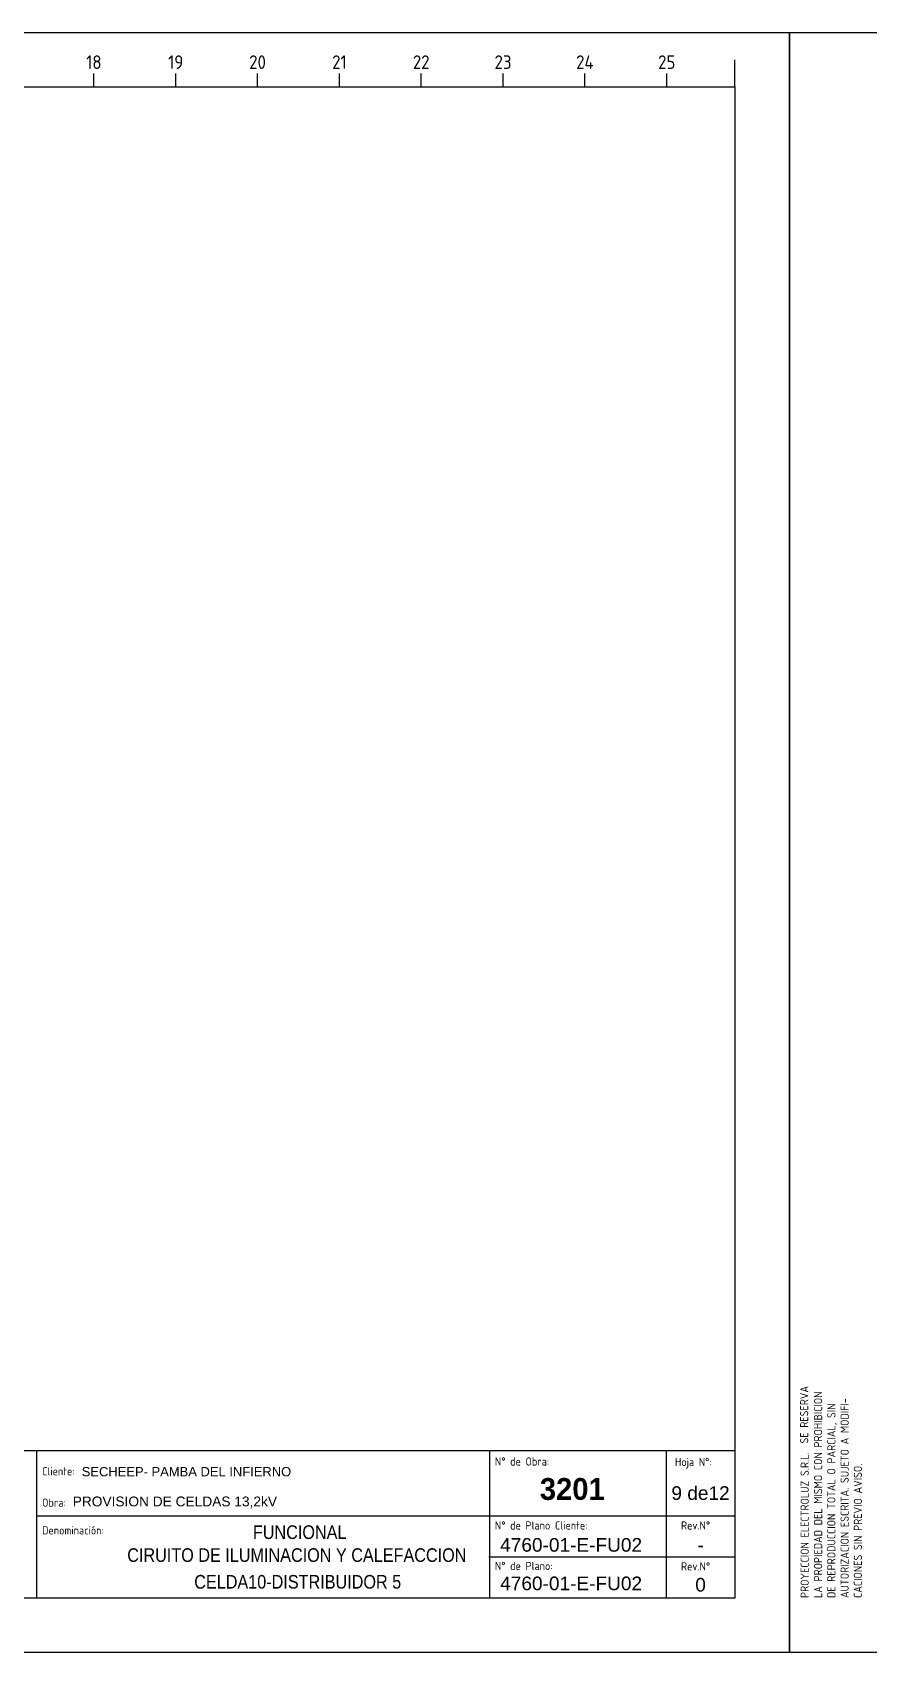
# Model space of a CAD drawing. Header units: millimetres. Extents: x 2272 to 7312, y -3839 to -3184.
# Drawn here: x 5912.7 to 6066, y -3492.6 to -3195.6 of the extents above; entities that cross this region are included whole.
import ezdxf
from ezdxf.enums import TextEntityAlignment as Align

# ---------------------------------------------------------------- set-up
doc = ezdxf.new("R2010")
doc.units = ezdxf.units.MM
doc.layers.add('TEXTOS', color=3, linetype='Continuous')
doc.styles.add('ROMANS', font='isocp3.shx')
doc.styles.get("Standard").update_dxf_attribs({"font": 'arial.ttf'})
doc.styles.add('style1', font='arial.ttf', dxfattribs={"height": 1})
doc.styles.add('style2', font='romab___.ttf', dxfattribs={"height": 1})

# ---------------------------------------------------------------- blocks, each defined once
blk = doc.blocks.new('A3-Funcional')
at = {"color": 1, "linetype": 'Continuous'}
for p, q in [((25, 287), (410, 287)), ((410, 287), (410, 10)), ((410, 37), (25, 37)), ((282, 37), (282, 10)), ((365, 37), (365, 10)), ((410, 10), (25, 10))]:
    blk.add_line(p, q, dxfattribs=at)
at = {"color": 1}
blk.add_line((365, 37), (365, 10), dxfattribs=at)
at = {"color": 7}
for p, q in [((397.38, 37), (397.38, 25)), ((365, 25), (282, 25)), ((409.88, 25), (364.88, 25)), ((397.38, 25), (397.38, 10)), ((409.88, 17.5), (364.88, 17.5))]:
    blk.add_line(p, q, dxfattribs=at)
at = {"color": 11}
blk.add_lwpolyline([(0, 0), (0, 297), (420, 297), (420, 0)], close=True, dxfattribs=at)
at = {"layer": 'TEXTOS', "color": 3}
for p, q in [((410, 287), (410, 292)), ((292.5, 287), (292.5, 289.5)), ((307.5, 287), (307.5, 289.5)), ((322.5, 287), (322.5, 289.5)), ((337.5, 287), (337.5, 289.5)), ((352.5, 287), (352.5, 289.5)), ((367.5, 287), (367.5, 289.5)), ((382.5, 287), (382.5, 289.5)), ((397.5, 287), (397.5, 289.5))]:
    blk.add_line(p, q, dxfattribs=at)
at = {"layer": 'TEXTOS', "color": 1, "linetype": 'Continuous'}
blk.add_line((282, 37), (282, 10), dxfattribs=at)
at = {"layer": 'TEXTOS', "color": 3, "style": 'ROMANS'}
for s, p in [('18', (292.5, 290.3)), ('19', (307.5, 290.3)), ('20', (322.5, 290.3)), ('21', (337.5, 290.3)), ('22', (352.5, 290.3)), ('23', (367.5, 290.3)), ('24', (382.5, 290.3)), ('25', (397.5, 290.3))]:
    blk.add_text(s, height=2.5, dxfattribs=at).set_placement(p, align=Align.CENTER)
at = {"layer": 'TEXTOS', "color": 3, "linetype": 'Continuous', "style": 'ROMANS'}
for s, p in [('SE RESERVA', (3.45, 38.34)), ('LA PROPIEDAD DEL MISMO CON PROHIBICION', (6, 10.01)), ('DE REPRODUCCION TOTAL O PARCIAL, SIN', (8.43, 10.01)), ('AUTORIZACION ESCRITA. SUJETO A MODIFI-', (10.86, 10.01)), ('PROYECCION ELECTROLUZ S.R.L.', (3.54, 10.01)), ('CACIONES SIN PREVIO AVISO.', (13.29, 10.01))]:
    blk.add_text(s, height=1.5, rotation=90, dxfattribs=at).set_placement(p)
at = {"layer": 'TEXTOS', "color": 4, "linetype": 'Continuous', "style": 'ROMANS'}
for s, p in [('N° de Obra:', (366.01, 34.29)), ('Hoja N°:', (399.01, 34.19)), ('Cliente:', (283.01, 32.5)), ('Obra:', (283.01, 26.75)), ('N° de Plano Cliente:', (366.01, 22.56)), ('Rev.N°', (400.12, 22.56)), ('Denominación:', (283.01, 21.66)), ('N° de Plano:', (366.01, 15.14)), ('Rev.N°', (400.12, 15.06))]:
    blk.add_text(s, height=1.5, dxfattribs=at).set_placement(p)
at = {"layer": 'TEXTOS', "color": 7, "linetype": 'Continuous', "style": 'style2', "width": 0.8}
blk.add_attdef('CLIENTE', (295.02, 31.81), '', height=3.5, dxfattribs=at)
at = {"layer": 'TEXTOS', "color": 7, "style": 'style2'}
blk.add_attdef('NºOBRA', text='', height=4, dxfattribs=at).set_placement((380.19, 28), align=Align.CENTER)
at = {"layer": 'TEXTOS', "color": 7, "linetype": 'Continuous', "style": 'style1'}
for tag, p in [('0/0', (403.7, 28)), ('1088-01MP01', (379.98, 18.5)), ('REVCLIENTE', (403.7, 18.5)), ('1088-01MP01', (379.98, 11.43)), ('REV', (403.7, 11.19))]:
    blk.add_attdef(tag, text='', height=2.5, dxfattribs=at).set_placement(p, align=Align.CENTER)
at = {"layer": 'TEXTOS', "style": 'ROMANS'}
for tag, p in [('04/01/01', (204.48, 27.37)), ('NAMEDIB', (224.48, 27.33)), ('FECHREV', (204.48, 20.11)), ('NAMEREV', (224.48, 20.1)), ('FECHAPR', (204.48, 12.61)), ('NAMEAPR', (224.48, 12.6))]:
    blk.add_attdef(tag, text='', height=2, dxfattribs=at).set_placement(p, align=Align.CENTER)
at = {"layer": 'TEXTOS', "color": 7, "style": 'style1'}
blk.add_attdef('OBRA', (295.02, 26.8), '', height=2.5, dxfattribs=at)
at = {"layer": 'TEXTOS', "color": 7, "style": 'style1', "width": 0.85}
for tag, p in [('DESCRIPCION1', (332.01, 20.37)), ('DESCRIPCION2', (332.01, 16.29)), ('DESCRIPCION3', (332.01, 12.18))]:
    blk.add_attdef(tag, text='', height=2.5, dxfattribs=at).set_placement(p, align=Align.CENTER)

msp = doc.modelspace()

# ---------------------------------------------------------------- block references
ref = msp.add_blockref('A3-Funcional', (5631.5, -3492.56))
ref.add_attrib('DESCRIPCION2', 'CELDA10-DISTRIBUIDOR 5', dxfattribs={"layer": 'TEXTOS', "color": 7, "height": 2.5, "style": 'style1', "width": 0.85}).set_placement((5961.36, -3480.83), align=Align.CENTER)
ref.add_attrib('DESCRIPCION1', 'FUNCIONAL', dxfattribs={"layer": 'TEXTOS', "color": 7, "height": 2.5, "style": 'style1', "width": 0.85}).set_placement((5961.72, -3471.73), align=Align.CENTER)
ref.add_attrib('DESCRIPCION3', 'CIRUITO DE ILUMINACION Y CALEFACCION', dxfattribs={"layer": 'TEXTOS', "color": 7, "height": 2.5, "style": 'style1', "width": 0.85}).set_placement((5961.2, -3475.93), align=Align.CENTER)
ref.add_attrib('CLIENTE', 'SECHEEP- PAMBA DEL INFIERNO', dxfattribs={"layer": 'TEXTOS', "color": 7, "linetype": 'Continuous', "height": 1.7}).set_placement((5921.77, -3460.75), align=Align.BOTTOM_LEFT)
ref.add_attrib('OBRA', 'PROVISION DE CELDAS 13,2kV', dxfattribs={"layer": 'TEXTOS', "color": 7, "height": 1.8}).set_placement((5920.12, -3466.29), align=Align.BOTTOM_LEFT)
ref.add_attrib('REV', '0', dxfattribs={"layer": 'TEXTOS', "color": 7, "linetype": 'Continuous', "height": 2.5, "style": 'style1'}).set_placement((6035.2, -3481.37), align=Align.CENTER)
ref.add_attrib('NºOBRA', '3201', dxfattribs={"layer": 'TEXTOS', "color": 7, "height": 4, "style": 'style2'}).set_placement((6011.69, -3464.56), align=Align.CENTER)
ref.add_attrib('1088-01MP01', '4760-01-E-FU02', dxfattribs={"layer": 'TEXTOS', "color": 7, "linetype": 'Continuous', "height": 2.5, "style": 'style1'}).set_placement((6011.48, -3481.12), align=Align.CENTER)
ref.add_attrib('1088-01MP01', '4760-01-E-FU02', dxfattribs={"layer": 'TEXTOS', "color": 7, "linetype": 'Continuous', "height": 2.5, "style": 'style1'}).set_placement((6011.48, -3474.06), align=Align.CENTER)
ref.add_attrib('0/0', '9 de12', dxfattribs={"layer": 'TEXTOS', "color": 7, "linetype": 'Continuous', "height": 2.5, "style": 'style1'}).set_placement((6035.2, -3464.56), align=Align.CENTER)
ref.add_attrib('REVCLIENTE', '-', dxfattribs={"layer": 'TEXTOS', "color": 7, "linetype": 'Continuous', "height": 2.5, "style": 'style1'}).set_placement((6035.2, -3474.06), align=Align.CENTER)
msp.add_blockref('A3-Funcional', (6051.5, -3492.56))

doc.saveas('drawing.dxf')
